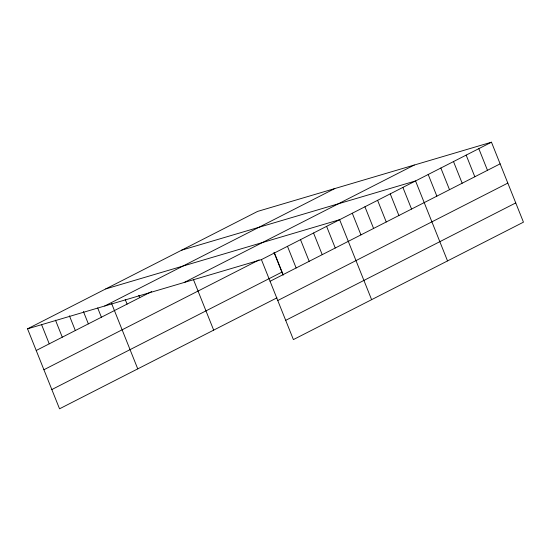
<?xml version="1.0" encoding="UTF-8"?>
<svg xmlns="http://www.w3.org/2000/svg" width="551" height="551" viewBox="0 0 551 551"><rect width="100%" height="100%" fill="white"/><g stroke="black" fill="none" stroke-linecap="round" stroke-linejoin="round"><path stroke-width="0.83" d="M27.55 328.83L257.606 211.405L491.464 142.199L523.45 222.17L293.394 339.595L261.408 259.624L27.55 328.83L59.536 408.801L276.939 297.836M104.724 305.991L334.781 188.566M36.214 350.491L151.649 291.569M184.234 282.463L414.29 165.038M43.908 369.735L259.08 259.9M261.408 259.624L491.464 142.199M51.835 389.557L281.898 272.132M270.066 281.279L500.129 163.854M277.766 300.522L507.822 183.097M285.693 320.351L515.75 202.926M181.685 250.154L415.544 180.948L447.529 260.919M105.771 288.91L339.63 219.697L371.615 299.668M478.812 148.653L487.47 170.307M466.16 155.113L474.817 176.768M453.507 161.574L462.165 183.228M440.855 168.034L449.513 189.689M428.196 174.488L436.86 196.142M402.891 187.409L411.556 209.063M390.239 193.862L398.903 215.517M377.587 200.323L386.244 221.977M364.934 206.783L373.592 228.438M352.282 213.244L360.939 234.898M326.591 226.351L335.249 248.005M313.553 233.011L322.218 254.665M300.515 239.664L309.18 261.319M287.477 246.318L296.142 267.972M274.446 252.971L283.104 274.625M273.964 252.303L283.124 275.211M193.429 279.509L213.671 330.125M138.811 295.322L139.74 297.643M125.229 299.462L127.081 304.104M111.646 303.601L137.757 368.881M97.685 307.933L101.391 317.218M83.408 311.494L88.36 323.871M69.447 315.833L75.322 330.524M55.479 320.165L62.284 337.178M41.518 324.498L49.246 343.831"/></g></svg>
